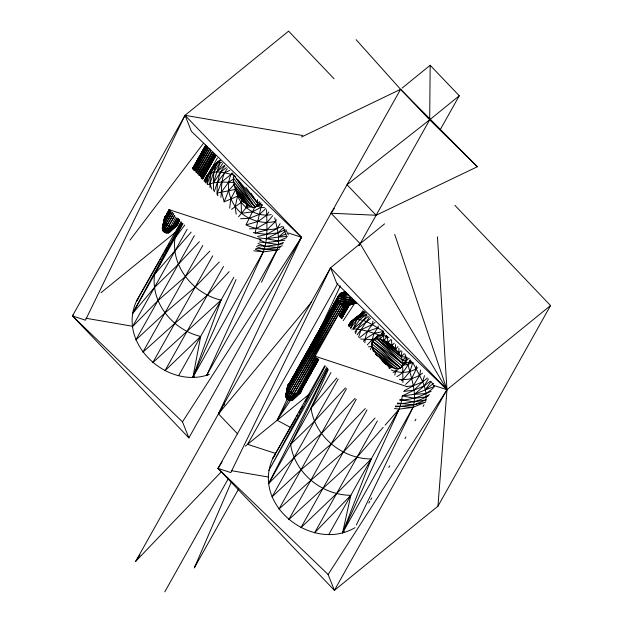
<?xml version="1.0" encoding="UTF-8"?>
<svg xmlns="http://www.w3.org/2000/svg" width="623" height="623" viewBox="0 0 623 623"><rect width="100%" height="100%" fill="white"/><g stroke="black" fill="none" stroke-linecap="round" stroke-linejoin="round"><path stroke-width="0.93" d="M402.925 382.499L402.653 365.164L408.042 364.478L412.808 362.5C418.64 374.548 428.227 387.327 425.665 401.414M167.252 214.351L164.83 216.859L162.338 228.034L163.14 231.164L166.014 232.986L169.199 232.558L178.233 223.564L178.785 221.944L178.295 221.796L176.901 224.646L177.29 224.958L169.199 232.558L177.29 224.958L172.423 227.021L166.014 232.986L170.515 226.858L175.803 217.038M164.324 218.533L162.33 229.124C165.344 222.559 164.192 215.114 169.596 209.468L164.324 218.533L164.861 218.642L169.643 210.263M345.033 291.813L340.867 293.199L338.639 295.543L288.675 384.586L288.145 389.531L285.684 396.61C286.977 391.805 286.05 385.092 290.606 381.837L287.686 386.019L285.684 396.61L287.281 399.468L290.404 400.628L292.514 400.083L300.598 392.576L302.093 389.468L301.61 389.414L299.172 393.65L292.514 400.083L293.776 398.245M285.684 396.61L287.686 386.019L290.606 381.837L288.239 384.399L285.7 395.605L287.491 389.25M402.061 88.123L430.174 65.275L429.683 119.811L359.198 245.415M181.153 221.547L136.445 301.221C116.844 343.709 167.758 389.881 209.281 374.368M181.846 222.917L154.582 274.338C150.595 303.23 173.256 329.972 200.645 336.443L192.904 377.336L194.68 376.596M182.492 223.322L174.962 238.025C170.975 266.909 193.636 293.659 221.025 300.122L192.904 377.336L263.295 251.894C268.295 238.477 266.753 223.789 266.582 209.772M235.806 187.391C236.413 204.515 254.675 217.777 271.223 214.631M209.967 187.484C209.632 177.586 210.784 165.952 220.005 160.243M213.393 190.521C213.837 180.273 211.477 167.758 220.433 160.43M217.131 194.906C216.859 184.735 217.801 173.809 224.903 165.866M355.048 527.658C312.66 552.741 251.085 505.23 272.921 458.139L324.77 365.748M364.946 342.829C364.899 335.034 368.824 327.005 375.093 322.348M398.938 348.288L398.79 352.968C401.243 356.815 404.148 361.636 402.224 366.293L400.558 367.967C394.118 370.132 387.701 365.623 382.849 361.815M416.46 366.036L416.312 368.909L411.671 378.628L405.596 384.461M384.562 223.883L330.564 267.773L217.98 468.387L334.403 590.347L437.961 506.18L446.979 389.733L437.447 236.826M373.372 351.395C370.436 343.429 372.344 334.162 377.997 327.854L378.153 326M246.591 203.9L246.233 207.708L238.531 216.773M220.885 197.398C222.084 187.694 220.433 176.846 227.286 168.817M229.669 208.207L230.79 198.869L235.774 189.322L217.256 193.068L217.98 195.747M207.155 184.003C207.14 174.915 211.54 165.874 219.265 160.898M388.954 337.627C385.551 335.75 381.377 334.31 377.569 335.805L372.484 341.1L371.838 343.662L372.25 346.816L400.558 367.967L405.682 362.664L406.383 360.125L405.923 356.917L401.126 356.831L401.897 351.208M420.634 370.085L419.629 375.404L413.244 385.777L404.335 390.676M205.59 181.978L206.836 175.779L214.078 165.196L219.911 160.508M259.62 204.064L262.283 205.014L260.99 207.311L255.087 233.064L253.366 232.434M396.376 368.029L394.787 375.116M285.996 394.639L288.239 384.399M327.768 368.536L290.653 444.401C294.64 473.309 322.107 495.121 350.811 495.316L342.611 532.797L344.114 531.606M372.982 321.071L372.204 324.614L361.005 329.769L357.088 334.824M162.338 228.034L164.83 216.859L167.525 214.733L164.83 216.859L162.338 228.034L164.861 218.642L169.573 210.177L164.861 218.642M163.631 224.459L162.642 227.06L164.129 221.71M403.969 353.848L401.126 356.831L380.085 339.013L380.217 335.119L376.806 338.71L402.559 360.553L406.383 360.125L402.925 363.746L374.205 339.442L376.806 338.71L377.569 335.805L372.484 341.1L400.558 367.967L405.682 362.664L402.925 363.746L372.484 341.1L377.569 335.805M260.352 203.651L255.157 207.295L252.954 207.708C240.595 203.339 231.452 187.889 233.882 174.985L255.157 207.295L260.578 203.666M238.625 488.962L194.376 567.802L194.944 565.941M424.473 375.622L422.581 381.883L413.984 390.169L402.287 395.893L401.025 403.533L399.187 409.109L342.611 532.797L343.951 531.38M257.501 199.601L257.525 203.075L256.715 205.699L255.157 207.295L233.158 181.106L252.954 207.708L234.053 185.179L250.166 206.914L235.696 189.688L243.85 202.202L237.994 194.236M205.785 182.928L208.479 174.222L215.675 163.685L217.754 162.821L221.804 162.58M204.897 181.955L206.836 175.779C214.086 168.895 225.269 173.054 233.687 175.016M207.319 183.98L210.761 173.023L217.754 162.821L220.02 161.007M381.463 335.602L383.2 331.864M355.515 333.671L357.002 329.092L367.04 314.958M358.591 337.152L361.005 329.769L369.447 317.037M396.921 376.604C403.486 373.13 407.676 366.488 410.175 359.681M214.211 191.767L217.45 182.259L224.584 172.812L229.747 170.391M297.124 395.613L292.514 400.083L300.598 392.576C296.33 396.859 288.293 393.604 287.67 387.747L338.639 295.543L345.851 292.701M242.121 199.695L241.14 202.374L241.483 213.276C250.976 220.861 263.731 224.342 275.639 221.352L276.394 219.724M351.66 329.076L353.334 328.921L356.831 319.42L364.144 311.959C358.412 315.339 352.244 319.365 348.561 325.144M328.298 369.525L311.033 408.088C315.02 436.996 342.486 458.801 371.191 459.003L342.611 532.797L413.01 407.356C417.285 393.09 411.18 378.34 408.042 364.478L404.763 363.186M239.287 195.412L224.179 201.844L228.618 190.529L234.669 183.886M381.167 335.867L382.218 333.227L383.472 331.919M217.256 193.068L221.656 182.048L231.156 174.292L232.184 172.797M194.376 567.802L231.499 481.641M192.904 377.336L236.07 279.571M173.731 213.837L167.003 225.105L163.919 231.982L168.662 226.196L174.572 215.581M350.375 328.368L354.285 319.794L364.144 311.959L352.205 320.65L348.561 325.876M208.308 374.493L206.626 375.482L263.295 251.894L277.025 250.033L279.68 248.92M237.651 433.943L218.463 413.851L301.454 237.277L185.039 115.317L288.597 31.15L334.099 78.81M287.071 399.211L277.157 420.291L290.848 427.596M318.446 332.448L340.329 285.887M261.473 282.274L277.025 250.033C280.63 239.512 277.118 228.228 274.766 217.824M356.309 525.041L413.01 407.356L425.439 402.209L413.781 404.888L395.403 406.835M217.98 468.387L328.111 574.523L334.403 590.347L446.979 389.733L330.564 267.773L230.798 472.584L217.98 468.387L222.131 461.83M254.869 207.023L245.953 224.934L257.914 221.5L266.784 215.2L268.809 212.015M389.001 368.154L390.2 365.74M355.141 398.346L321.328 433.553L294.056 457.609L268.63 483.643L327.363 368.388M204.18 180.966L206.836 175.779L204.11 180.919M370.366 349.487L372.056 346.31L368.45 346.886M199.376 241.693L178.256 264.409L154.418 287.561L132.567 313.579L181.464 222.855M349.012 326.584L352.205 320.65C363.334 316.5 373.777 326.304 383.122 330.992M176.916 218.066L172.423 227.021L167.089 233.103L178.233 223.564L177.796 223.377L179.673 220.012L177.796 223.377L178.785 221.944M199.843 175.6L212.225 152.674M325.292 366.059L268.895 470.435L326.927 367.025M178.209 218.657L174.238 226.811L168.171 232.947L170.538 231.024M200.902 176.885L213.401 153.865M316.819 358.015L297.358 393.861L295.684 394.585L289.274 400.457L293.776 394.336L343.398 305.644L353.311 302.56L356.083 302.957M339.535 316.196L345.095 305.955L356.231 302.934C351.271 304.079 344.799 308.424 340.329 303.751C338.227 301.649 337.425 298.316 338.639 295.543L346.715 293.028M178.871 219.748L175.616 225.69L178.941 219.763M201.611 178.194L214.616 154.442M317.94 358.451L298.876 393.253L290.404 400.628L295.684 394.585L316.087 357.649M340.251 317.707L346.762 305.823L354.456 302.973M355.531 302.217L351.995 301.719L341.778 304.904L290.661 392.264L286.455 398.603L289.01 391.174L288.161 387.802L338.157 297.148L346.832 293.402M318.408 359.315L300.208 392.264L297.358 393.861L293.776 394.336L288.2 400.067L343.398 305.644L354.791 302.98L356.582 303.175C353.062 303.378 349.947 300.636 349.519 297.171L338.04 298.908L288.161 387.802L287.67 387.747M341.272 317.925L348.265 305.247L349.581 304.289L341.497 318.727M179.237 220.425L176.901 224.646L179.276 220.417M202.109 179.066L215.184 155.439M192.647 168.724L205.356 145.883M73.631 314.389L72.455 315.939L85.468 320.199L185.039 115.317L191.425 131.383L301.454 237.277L188.878 437.899L72.455 315.939L185.039 115.317L302.677 135.526M192.421 168.794L205.738 145.066M166.255 215.792L169.588 209.85L166.255 215.792L165.313 217.092L164.83 216.859L167.54 214.748M192.904 168.303L205.279 146.257L192.912 168.124M192.889 168.693L205.715 145.829M170.492 210.169L164.799 220.316C164.939 225.658 171.481 228.68 175.912 226.087L168.171 232.947L169.355 231.982M193.27 169.573L206.563 145.891M170.912 211.82L164.784 222.045L162.611 230.152L165.749 223.696L172.493 212.575M194.127 170.453L206.922 147.651M172.291 212.505L166.139 223.462L167.003 225.105L170.57 226.359L174.043 226.336L178.318 218.72M195.466 171.2L208.238 148.445M174.705 215.76L168.864 225.767L167.353 224.732L173.49 213.79M196.642 172.54L209.865 148.975M197.904 174.004L210.761 151.101M199.103 175.522L211.937 152.643M177.08 218.089L172.33 226.554L170.515 226.858L164.893 232.543L168.662 226.196L170.57 226.359M200.357 176.613L213.183 153.756M201.112 178.1L214.413 154.403M202.202 178.318L215.021 155.477M203.02 177.734L206.828 170.959M207.778 169.261L210.629 164.176M211.579 162.478L215.387 155.703M202.545 178.949L215.363 156.1M202.966 178.513L215.792 155.657M202.748 178.746L215.457 156.007M176.971 230.074L177.921 228.384M178.871 226.686L180.296 224.148M204.99 180.133L205.94 178.435M206.891 176.745L208.316 174.206M209.266 172.509L217.341 158.125M132.567 313.579L183.03 223.649M187.134 229.256L132.395 326.795L157.876 300.722L185.241 276.682L209.842 251.085M194.384 235.658L135.853 339.963L164.861 313.003L195.139 287.141L219.265 262.026M202.802 245.4L142.846 352.236L174.759 323.454L207.358 295.17L229.178 271.636M212.692 255.851L152.736 362.695L221.025 300.122M223.493 266.418L164.955 370.724L200.645 336.443M178.622 375.685L233.835 277.297M206.626 375.482L277.025 250.033L255.796 248.452M221.445 471.666L135.682 561.362L400.581 89.323L356.107 39.685M164.791 591.85L228.54 478.246M337.822 283.504L247.572 444.339L275.296 453.342M351.271 297.685L349.519 297.171L338.414 300.636L288.581 389.437L290.661 392.264L292.171 393.292L341.778 304.904L353.311 302.56L356.099 303.012M288.558 399.974L277.157 420.291L290.598 400.028M440.702 128.86L459.276 95.763L430.174 65.275M339.387 316.126L345.095 305.955L356.231 302.934M317.309 358.311L297.358 393.861L297.545 394.336L291.478 400.472L301.594 391.143L301.104 390.909L318.672 359.596M340.586 316.827L346.762 305.823L355.85 302.957M317.878 359.409L298.876 393.253L299.172 393.65M341.147 317.94L348.265 305.247L355.102 303.16M307.785 378.41L301.61 389.414L318.221 360.016M308.735 376.72L317.761 360.631M341.513 318.306L349.589 303.915M318.727 359.276L300.208 392.264L301.594 391.143L299.04 393.697M341.941 318.135L349.542 304.592L341.949 318.018M348.755 325.518L350.656 322.122L362.36 312.668L364.112 311.952L360.912 314.062L362.687 313.33M360.974 313.961L362.874 310.573M268.63 483.643L330.961 372.57M338.164 379.01L272.041 496.843L300.948 469.874L331.125 444.09L365.265 408.548M346.481 388.744L278.933 509.116L310.745 480.411L343.296 452.166L375.038 418.064M382.218 333.227L380.933 335.524C371.962 332.604 362.851 329.24 353.334 328.921L359.728 319.661L366.495 314.366M356.278 399.281L288.729 519.652L356.956 457.298L383.192 427.362M367.017 409.887L300.893 527.72L336.576 493.618L371.191 459.003M377.359 420.946L314.56 532.86L350.811 495.316M328.788 534.557L399.187 409.109L413.01 407.356L395.473 406.017M368.839 503.073L369.789 501.383M370.74 499.685L371.69 497.987M388.814 467.476L389.764 465.778M404.989 438.654L405.939 436.964M414.98 420.86L415.93 419.162M423.064 406.453L424.014 404.755M437.961 506.18L550.545 305.558L454.868 205.325M288.675 384.586L339.597 294.212L345.633 292.039M202.981 178.147L215.324 156.326M196.923 161.894L198.355 159.363M303.027 359.705L289.617 383.277L339.597 294.212L345.882 292.249M303.985 358.023L306.859 352.968M307.817 351.286L309.257 348.763M310.215 347.073L311.173 345.391M312.131 343.709L315.004 338.655M318.353 332.768L319.311 331.078M193.099 169.215L206.493 145.751M159.106 261.512L136.445 301.221L138.508 298.199M160.072 259.822L161.038 258.132M162.003 256.442L163.444 253.911M164.41 252.222L167.307 247.152M168.272 245.462L169.23 243.772M342.868 315.635L349.09 304.733M295.614 418.43L272.921 458.139L275.016 455.117M296.579 416.74L297.545 415.05M298.993 412.519L299.959 410.83M300.925 409.14L302.373 406.601M305.27 401.539L306.236 399.849M307.201 398.159L308.167 396.469M348.724 325.502L350.656 322.122L360.18 314.638M170.585 210.278L164.799 220.316L164.308 220.262L165.749 223.696L163.14 231.164L167.003 225.105M193.745 170.11L207.257 146.685M288.161 387.802L338.414 300.636L349.994 298.962L352.735 299.32M171.06 211.913L165.22 221.952L167.353 224.732M194.89 170.928L208.027 148.344M195.941 172.369L209.624 148.913M315.339 357.041L293.877 393.892L292.171 393.292M339.239 316.009L345.095 305.955M197.281 173.583L210.527 150.937M198.581 174.915L211.742 152.409M404.841 362.75L409.334 362.181L410.339 360.515M428.39 378.94L424.162 385.964L414.388 394.351L402.287 395.893L414.536 398.315L426.303 396.89L428.78 395.613M280.109 223.704L277.204 228.501L266.73 234.341L257.548 236.452M219.942 412.644L218.463 413.851L222.613 407.286M223.657 405.651L224.693 404.008M359.113 245.361L360.149 243.725L331.047 213.23L334.294 208.378M348.569 325.385L350.656 322.122M188.878 437.899L182.484 421.833L301.454 237.277L288.441 233.018M328.111 574.523L446.979 389.733L550.545 305.558M135.682 561.362L139.949 554.852M383.566 331.529L380.933 335.524L383.371 332.121M343.281 320.588L355.102 302.755M354.946 332.129L357.002 329.092L370.662 318.509M430.991 381.595L425.299 389.905L414.388 394.351L426.039 393.572L431.124 391.337M301.104 390.909L302.093 389.468M222.761 163.475L216.851 172.003L213.525 182.827L207.778 184.595M349.371 326.841L354.285 319.794M351.037 327.714L356.831 319.42L365.615 312.536M382.39 335.587L384.064 333.196M238.671 194.524L237.573 196.066L235.229 206.634L236.172 214.164M406.009 359.993L407.559 357.843L405.916 358.061M363.357 341.373L365.023 339.114L374.228 333.258L382.981 331.6M130.012 240.096L203.433 143.36M174.962 238.025L184.821 225.035M385.318 336.911L386.494 335.369M385.45 337.012L386.657 335.486M295.645 394.079L291.922 393.674L287.281 399.468L290.365 392.591L289.399 390.94L339.153 302.287L349.994 298.962L352.805 299.725M218.463 413.851L311.679 301.921M358.91 245.213L360.149 243.725L446.979 389.733L434.161 385.536M272.726 215.675L266.909 222.575L256.201 228.602L249.582 228.805M311.033 408.088L336.778 378.005M191.152 232.145L154.582 274.338M248.593 205.006L246.233 207.708L250.952 206.563M385.107 425.174L399.187 409.109L394.445 408.548M345.376 387.927L314.436 421.288L290.653 444.401M397.902 346.684L395.66 349.114L398.79 352.968L401.033 350.547M402.559 360.553L405.923 356.917L404.81 353.981M367.305 344.838L372.211 339.59L376.572 337.557M401.298 380.692L402.949 379.765L409.973 371.534L412.808 362.5L409.334 362.181L410.65 360.779M383.347 335.182L384.671 333.78M394.242 343.172L391.968 345.555C387.584 342.152 382.561 338.772 376.806 338.71L402.925 363.746M395.48 344.651L395.66 349.114L387.934 342.572L390.816 339.558M292.569 399.335L293.651 398.198M257.283 205.092L255.157 207.295L233.142 177.633M404.015 364.346L405.682 362.664M283.886 227.107L277.998 232.854L266.348 238.71L258.67 237.846M176.309 225.425L178.233 223.564M275.639 221.352L266.862 229.864L255.087 233.064L266.73 234.341L277.998 232.854L284.75 230.012M299.671 393.004L301.594 391.143M265.819 208.604L259.495 214.351L249.223 218.362L240.595 218.712M399.841 367.718L395.628 371.549L393.051 372.515M401.243 366.441L402.653 365.164M172.563 229.202L177.29 224.958L174.238 226.811M405.947 361.083L409.288 358.124M224.451 165.329L216.851 172.003L220.301 162.455L213.603 172.322L210.029 183.707L211.68 189.034M285.365 231.024L278.458 237.083L266.348 238.71L278.551 241L284.89 240.229M353.334 328.921L368.388 316.258M100.973 292.755L175.265 232.379M459.276 95.763L429.683 119.811L347.019 184.758L376.128 215.254L477.382 166.73L400.581 89.323L301.47 137.044M245.353 446.138L309.506 394.001M359.463 337.814L367.586 331.343L377.997 327.854M422.503 373.115C416.226 378.332 407.372 380.357 399.351 379.329M433.569 383.355L425.299 389.905L433.842 386.743M427.471 378.021L422.581 381.883L413.244 385.777L406.663 386.587M430.252 381.136L424.162 385.964L413.984 390.169L403.649 391.454M433.359 387.833C424.442 396.61 411.92 399.468 399.826 400.215M429.348 394.491C420.393 401.812 408.431 402.98 397.303 403.875M226.367 167.626L220.573 172.143L213.525 182.827L221.656 182.048L234.084 182.461M417.831 367.718C410.269 373.208 399.678 373.613 391.236 369.93M231.546 209.367L243.383 200.808M233.29 179.198L228.688 182.165L221.523 191.907L224.179 201.844M165.866 215.472L167.369 214.569M237.612 179.424L257.525 203.075L259.713 201.79M260.367 203.557L256.715 205.699L236.732 178.824M356.831 319.42L366.371 313.961M264.674 207.747L260.99 207.311L252.463 211.851L241.483 213.276C230.44 204.017 224.856 187.819 231.156 174.292L232.901 173.708M389.453 368.512L392.007 367.181M360.912 314.062L362.625 313.26M348.031 294.336L338.04 298.908L348.53 295.66M282.274 226.351C271.153 231.772 257.836 230.097 246.809 225.238M285.941 233.936L278.458 237.083L287.117 236.429M282.266 245.735L277.897 247.58L264.214 249.402L256.528 246.615M286.479 237.682L278.551 241L265.756 242.736L259.207 241.973M409.334 362.181L411.717 361.192M283.465 242.409L278.325 244.535L265.094 246.358L257.79 245.509M345.352 291.798L340.867 293.199L345.228 291.813L342.354 292.646M347.034 294.399L338.157 297.148L288.223 386.128L287.686 386.019M280.552 246.949L277.897 247.58L265.094 246.358L257.984 243.414M282.865 243.718L278.325 244.535L265.756 242.736L259.814 240.019M258.031 204.975L259.534 204.726M256.614 205.356L262.283 205.014M245.937 187.461L257.525 203.075L261.099 203.129M360.624 339.037L374.914 339.846M331.047 213.23L376.128 215.254M253.779 250.789L263.295 251.894L255.43 249.449M399.857 399.725L414.311 401.851L426.116 399.826L413.781 404.888L397.373 403.081M354.627 300.987L350.85 300.465L339.153 302.287L288.145 389.531L285.926 397.676L289.01 391.174L340.329 303.751L350.85 300.465L354.479 301.368M85.842 318.236L132.715 326.288M231.374 470.684L268.677 477.093M356.372 302.646L351.995 301.719L340.329 303.751L290.661 392.264L291.922 393.674M168.607 209.515L260.998 239.777M315.067 356.192L407.31 386.719M256.559 205.73L260.99 207.311M377.336 355.741L375.973 354.44L394.686 368.31L373.644 350.484L372.25 346.816L398.011 368.66L373.644 350.484L377.016 355.725M376.806 338.71L401.126 356.831M375.973 354.44L390.894 367.04M381.915 360.678L386.836 364.837L380.046 358.342M372.484 341.1L402.224 366.293M371.838 343.662L400.558 367.967M72.455 315.939L182.484 421.833M477.382 166.73L429.683 119.811L400.581 89.323M234.505 175.725L235.751 177.205M234.45 175.756L235.595 177.29M235.696 189.688L247.066 205.092M251.1 193.325L257.525 203.075M431.451 381.961L434.433 386.875M285.895 229.622L288.324 234.832M330.564 267.773L336.856 283.59L446.979 389.733L394.694 234.38M283.177 226.865L286.868 236.911M388.012 365.125L388.308 367.04M387.934 342.572L387.335 336.747L383.869 340.368L398.79 352.968L380.085 339.013L383.495 335.423L383.869 340.368L395.66 349.114L391.968 345.555L391.478 339.893M214.078 165.196L211.228 170.281L214.078 165.196"/></g></svg>
